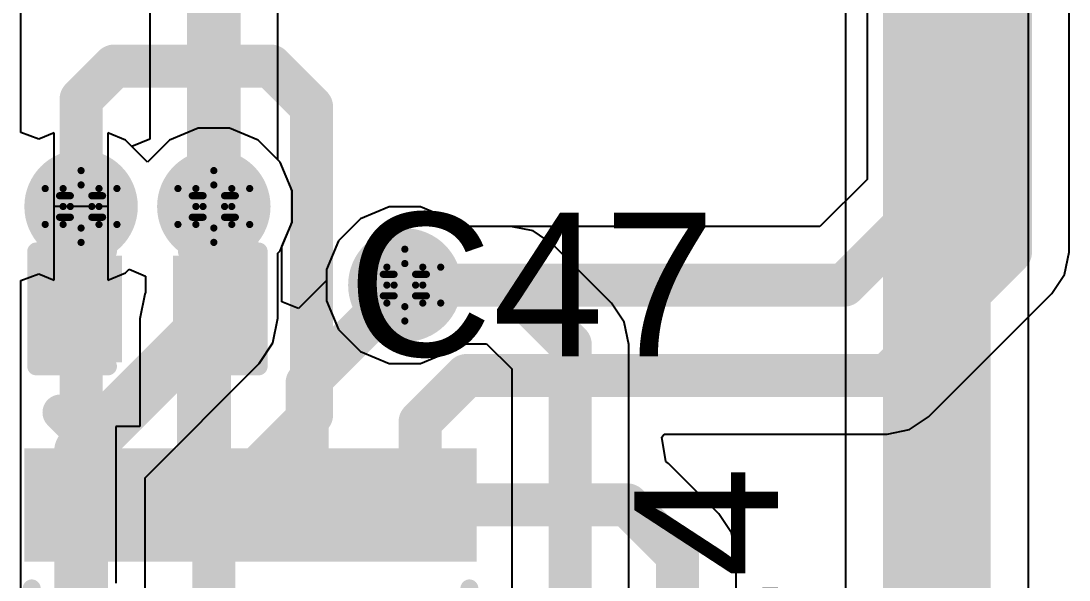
# Model space of a CAD drawing. Header units: inches. Extents: x -18 to 237, y -41 to 211.
# Drawn here: x -2.79 to 4.63, y 16.33 to 20.29 of the extents above; entities that cross this region are included whole.
import ezdxf

# ---------------------------------------------------------------- set-up
doc = ezdxf.new("R2010")
doc.units = ezdxf.units.IN
for name, color, linetype in [('Bottom Layer', 5, 'Continuous'), ('Bottom Solder', 6, 'Continuous'), ('Drill Drawing', 1, 'Continuous'), ('Top Layer', 1, 'Continuous'), ('Top Overlay', 2, 'Continuous'), ('Top Paste', 8, 'Continuous'), ('Top Solder', 216, 'Continuous'), ('Via Holes', 16, 'Continuous')]:
    doc.layers.add(name, color=color, linetype=linetype)
doc.styles.add('Arial', font='', dxfattribs={"height": 0.2})
doc.styles.get('Arial').set_extended_font_data('Arial')

# ---------------------------------------------------------------- blocks, each defined once
blk = doc.blocks.new('C___0402_13')
at = {"layer": 'Top Layer'}
for points in [[(-0.6985, -0.3175), (-0.6985, 0.3175), (-0.2413, 0.3175), (-0.2413, -0.3175)], [(0.2413, -0.3175), (0.2413, 0.3175), (0.6985, 0.3175), (0.6985, -0.3175)]]:
    blk.add_hatch(color=1, dxfattribs=at).paths.add_polyline_path(points)
at = {"layer": 'Top Paste'}
for points in [[(-0.6985, -0.3175), (-0.6985, 0.3175), (-0.2413, 0.3175), (-0.2413, -0.3175)], [(0.2413, -0.3175), (0.2413, 0.3175), (0.6985, 0.3175), (0.6985, -0.3175)]]:
    blk.add_hatch(color=8, dxfattribs=at).paths.add_polyline_path(points)
at = {"layer": 'Top Solder'}
for points in [[(-0.7585, -0.3775), (-0.7585, 0.3775), (-0.1813, 0.3775), (-0.1813, -0.3775)], [(0.1813, -0.3775), (0.1813, 0.3775), (0.7585, 0.3775), (0.7585, -0.3775)]]:
    blk.add_hatch(color=216, dxfattribs=at).paths.add_polyline_path(points)
at = {"layer": 'Top Overlay'}
for points in [[(-0.7874, 0.4064, 0.127, 0.127, 0), (-0.2794, 0.4064, 0.127, 0.127, 0)], [(-0.7874, -0.4064, 0.127, 0.127, 0), (-0.7874, 0.4064, 0.127, 0.127, 0)], [(0.2794, 0.4064, 0.127, 0.127, 0), (0.7874, 0.4064, 0.127, 0.127, 0)], [(0.7874, -0.4064, 0.127, 0.127, 0), (0.7874, 0.4064, 0.127, 0.127, 0)], [(-0.7874, -0.4064, 0.127, 0.127, 0), (-0.2794, -0.4064, 0.127, 0.127, 0)], [(0.2794, -0.4064, 0.127, 0.127, 0), (0.7874, -0.4064, 0.127, 0.127, 0)]]:
    blk.add_lwpolyline(points, format="xyseb", dxfattribs=at)
for points in [[(-0.8191, 0.4064, 0.0635, 0.0635, 1), (-0.7556, 0.4064, 0.0635, 0.0635, 1)], [(-0.8191, 0.4064, 0.0635, 0.0635, 1), (-0.7556, 0.4064, 0.0635, 0.0635, 1)], [(-0.3111, 0.4064, 0.0635, 0.0635, 1), (-0.2477, 0.4064, 0.0635, 0.0635, 1)], [(0.2477, 0.4064, 0.0635, 0.0635, 1), (0.3111, 0.4064, 0.0635, 0.0635, 1)], [(0.7556, 0.4064, 0.0635, 0.0635, 1), (0.8191, 0.4064, 0.0635, 0.0635, 1)], [(0.7556, 0.4064, 0.0635, 0.0635, 1), (0.8191, 0.4064, 0.0635, 0.0635, 1)], [(-0.8191, -0.4064, 0.0635, 0.0635, 1), (-0.7556, -0.4064, 0.0635, 0.0635, 1)], [(-0.8191, -0.4064, 0.0635, 0.0635, 1), (-0.7556, -0.4064, 0.0635, 0.0635, 1)], [(-0.3111, -0.4064, 0.0635, 0.0635, 1), (-0.2477, -0.4064, 0.0635, 0.0635, 1)], [(0.2477, -0.4064, 0.0635, 0.0635, 1), (0.3111, -0.4064, 0.0635, 0.0635, 1)], [(0.7556, -0.4064, 0.0635, 0.0635, 1), (0.8191, -0.4064, 0.0635, 0.0635, 1)], [(0.7556, -0.4064, 0.0635, 0.0635, 1), (0.8191, -0.4064, 0.0635, 0.0635, 1)]]:
    blk.add_lwpolyline(points, format="xyseb", close=True, dxfattribs=at)
blk = doc.blocks.new('BME680_15')
at = {"layer": 'Top Layer'}
for points in [[(-1.5, 1.5), (-0.9, 1.5), (-0.9, 0.9), (-1.5, 0.9)], [(0.9, 1.5), (1.5, 1.5), (1.5, 0.9), (0.9, 0.9)], [(-1.5, 0.7), (-0.9, 0.7), (-0.9, 0.1), (-1.5, 0.1)], [(0.9, 0.7), (1.5, 0.7), (1.5, 0.1), (0.9, 0.1)], [(-1.5, -0.1), (-0.9, -0.1), (-0.9, -0.7), (-1.5, -0.7)], [(0.9, -0.1), (1.5, -0.1), (1.5, -0.7), (0.9, -0.7)], [(-1.5, -0.9), (-0.9, -0.9), (-0.9, -1.5), (-1.5, -1.5)], [(0.9, -0.9), (1.5, -0.9), (1.5, -1.5), (0.9, -1.5)]]:
    blk.add_hatch(color=1, dxfattribs=at).paths.add_polyline_path(points)
at = {"layer": 'Top Paste'}
for points in [[(-1.5, 1.5), (-0.9, 1.5), (-0.9, 0.9), (-1.5, 0.9)], [(0.9, 1.5), (1.5, 1.5), (1.5, 0.9), (0.9, 0.9)], [(-1.5, 0.7), (-0.9, 0.7), (-0.9, 0.1), (-1.5, 0.1)], [(0.9, 0.7), (1.5, 0.7), (1.5, 0.1), (0.9, 0.1)], [(-1.5, -0.1), (-0.9, -0.1), (-0.9, -0.7), (-1.5, -0.7)], [(0.9, -0.1), (1.5, -0.1), (1.5, -0.7), (0.9, -0.7)], [(-1.5, -0.9), (-0.9, -0.9), (-0.9, -1.5), (-1.5, -1.5)], [(0.9, -0.9), (1.5, -0.9), (1.5, -1.5), (0.9, -1.5)]]:
    blk.add_hatch(color=8, dxfattribs=at).paths.add_polyline_path(points)
at = {"layer": 'Top Solder'}
for points in [[(-1.6016, 1.6016), (-0.7984, 1.6016), (-0.7984, 0.7984), (-1.6016, 0.7984)], [(0.7984, 1.6016), (1.6016, 1.6016), (1.6016, 0.7984), (0.7984, 0.7984)], [(-1.6016, 0.8016), (-0.7984, 0.8016), (-0.7984, -0.0016), (-1.6016, -0.0016)], [(0.7984, 0.8016), (1.6016, 0.8016), (1.6016, -0.0016), (0.7984, -0.0016)], [(-1.6016, 0.0016), (-0.7984, 0.0016), (-0.7984, -0.8016), (-1.6016, -0.8016)], [(0.7984, 0.0016), (1.6016, 0.0016), (1.6016, -0.8016), (0.7984, -0.8016)], [(-1.6016, -0.7984), (-0.7984, -0.7984), (-0.7984, -1.6016), (-1.6016, -1.6016)], [(0.7984, -0.7984), (1.6016, -0.7984), (1.6016, -1.6016), (0.7984, -1.6016)]]:
    blk.add_hatch(color=216, dxfattribs=at).paths.add_polyline_path(points)
at = {"layer": 'Top Overlay'}
for points in [[(-0.635, 1.5494, 0.127, 0.127, 0), (0.6096, 1.5494, 0.127, 0.127, 0)], [(1.8542, 1.3462, 0.254, 0.254, 0), (1.7272, 1.2192, 0.254, 0.254, 0)], [(1.8542, 1.3462, 0.254, 0.254, 0), (1.8542, 1.0922, 0.254, 0.254, 0)], [(1.7272, 1.2192, 0.254, 0.254, 0), (1.8542, 1.0922, 0.254, 0.254, 0)], [(-0.635, -1.5494, 0.127, 0.127, 0), (0.6096, -1.5494, 0.127, 0.127, 0)]]:
    blk.add_lwpolyline(points, format="xyseb", dxfattribs=at)
for points in [[(-0.6667, 1.5494, 0.0635, 0.0635, 1), (-0.6032, 1.5494, 0.0635, 0.0635, 1)], [(0.5778, 1.5494, 0.0635, 0.0635, 1), (0.6413, 1.5494, 0.0635, 0.0635, 1)], [(1.7907, 1.3462, 0.127, 0.127, 1), (1.9177, 1.3462, 0.127, 0.127, 1)], [(1.7907, 1.3462, 0.127, 0.127, 1), (1.9177, 1.3462, 0.127, 0.127, 1)], [(1.6637, 1.2192, 0.127, 0.127, 1), (1.7907, 1.2192, 0.127, 0.127, 1)], [(1.6637, 1.2192, 0.127, 0.127, 1), (1.7907, 1.2192, 0.127, 0.127, 1)], [(1.7907, 1.0922, 0.127, 0.127, 1), (1.9177, 1.0922, 0.127, 0.127, 1)], [(1.7907, 1.0922, 0.127, 0.127, 1), (1.9177, 1.0922, 0.127, 0.127, 1)], [(-0.6667, -1.5494, 0.0635, 0.0635, 1), (-0.6032, -1.5494, 0.0635, 0.0635, 1)], [(0.5778, -1.5494, 0.0635, 0.0635, 1), (0.6413, -1.5494, 0.0635, 0.0635, 1)]]:
    blk.add_lwpolyline(points, format="xyseb", close=True, dxfattribs=at)

msp = doc.modelspace()

# ---------------------------------------------------------------- hatches: boundary and pattern name
at = {"layer": 'Bottom Layer'}
h = msp.add_hatch(color=5, dxfattribs=at)
edge = h.paths.add_edge_path()
edge.add_arc((-2.3684, 18.9768), 0.3, 0, 360)
h = msp.add_hatch(color=5, dxfattribs=at)
edge = h.paths.add_edge_path()
edge.add_arc((-1.4286, 18.9768), 0.3, 0, 360)
h = msp.add_hatch(color=5, dxfattribs=at)
edge = h.paths.add_edge_path()
edge.add_arc((-0.0762, 18.4208), 0.3, 0, 360)
at = {"layer": 'Bottom Solder'}
h = msp.add_hatch(color=6, dxfattribs=at)
edge = h.paths.add_edge_path()
edge.add_arc((-2.3684, 18.9768), 0.4016, 0, 360)
h = msp.add_hatch(color=6, dxfattribs=at)
edge = h.paths.add_edge_path()
edge.add_arc((-1.4286, 18.9768), 0.4016, 0, 360)
h = msp.add_hatch(color=6, dxfattribs=at)
edge = h.paths.add_edge_path()
edge.add_arc((-0.0762, 18.4208), 0.4016, 0, 360)
at = {"layer": 'Top Layer'}
h = msp.add_hatch(color=1, dxfattribs=at)
edge = h.paths.add_edge_path()
edge.add_arc((-2.3684, 18.9768), 0.3, 0, 360)
h = msp.add_hatch(color=1, dxfattribs=at)
edge = h.paths.add_edge_path()
edge.add_arc((-1.4286, 18.9768), 0.3, 0, 360)
h = msp.add_hatch(color=1, dxfattribs=at)
edge = h.paths.add_edge_path()
edge.add_arc((-0.0762, 18.4208), 0.3, 0, 360)
at = {"layer": 'Top Solder'}
h = msp.add_hatch(color=216, dxfattribs=at)
edge = h.paths.add_edge_path()
edge.add_arc((-2.3684, 18.9768), 0.4016, 0, 360)
h = msp.add_hatch(color=216, dxfattribs=at)
edge = h.paths.add_edge_path()
edge.add_arc((-1.4286, 18.9768), 0.4016, 0, 360)
h = msp.add_hatch(color=216, dxfattribs=at)
edge = h.paths.add_edge_path()
edge.add_arc((-0.0762, 18.4208), 0.4016, 0, 360)
at = {"layer": 'Via Holes'}
h = msp.add_hatch(color=7, dxfattribs=at)
edge = h.paths.add_edge_path()
edge.add_arc((-2.3684, 18.9768), 0.15, 0, 360)
h = msp.add_hatch(color=7, dxfattribs=at)
edge = h.paths.add_edge_path()
edge.add_arc((-1.4286, 18.9768), 0.15, 0, 360)
h = msp.add_hatch(color=7, dxfattribs=at)
edge = h.paths.add_edge_path()
edge.add_arc((-0.0762, 18.4208), 0.15, 0, 360)

# ---------------------------------------------------------------- linework, layer by layer
at = {"layer": 'Bottom Layer'}
for p, q in [((-2.794, 19.5006), (-2.794, 35.815)), ((4.3383, 14.9031), (4.3383, 21.897)), ((3.0434, 21.6288), (3.0434, 14.6349)), ((-1.5388, 19.5308), (-1.7424, 19.4465)), ((-1.3184, 19.5308), (-1.5388, 19.5308)), ((-1.1148, 19.4465), (-1.3184, 19.5308)), ((-2.667, 19.4528), (-2.794, 19.5006)), ((-2.5589, 19.4975), (-2.667, 19.4528)), ((-2.5589, 18.9768), (-2.5589, 19.4975)), ((-2.0546, 19.4465), (-2.1779, 19.4975)), ((-2.1779, 19.4975), (-2.1779, 18.9768)), ((-1.9815, 19.3733), (-2.0546, 19.4465)), ((-1.7424, 19.4465), (-1.8155, 19.3733)), ((-0.9589, 19.2906), (-1.1148, 19.4465)), ((-1.8985, 19.2909), (-1.9815, 19.3733)), ((-1.8155, 19.3733), (-1.8985, 19.2909)), ((-0.8746, 19.087), (-0.9589, 19.2906)), ((-0.8746, 18.8666), (-0.8746, 19.087)), ((-2.1779, 18.9768), (-2.5589, 18.9768)), ((-0.1864, 18.9748), (-0.39, 18.8904)), ((0.034, 18.9748), (-0.1864, 18.9748)), ((0.2376, 18.8904), (0.034, 18.9748)), ((-0.9589, 18.663), (-0.8746, 18.8666)), ((-0.39, 18.8904), (-0.5458, 18.7346)), ((0.2929, 18.8352), (0.2376, 18.8904)), ((0.6745, 18.8352), (0.2929, 18.8352)), ((0.833, 18.8036), (0.6745, 18.8352)), ((0.9675, 18.7138), (0.833, 18.8036)), ((-0.5458, 18.7346), (-0.6302, 18.531)), ((1.3878, 18.2935), (0.9675, 18.7138)), ((-0.9754, 18.6465), (-0.9589, 18.663)), ((-0.9754, 18.186), (-0.9754, 18.6465)), ((-0.6302, 18.531), (-0.6302, 18.3106)), ((-0.6302, 18.3106), (-0.5458, 18.107)), ((1.4776, 18.159), (1.3878, 18.2935)), ((-1.0099, 18.0125), (-0.9754, 18.186)), ((-0.5458, 18.107), (-0.39, 17.9511)), ((1.5092, 18.0005), (1.4776, 18.159)), ((-1.1081, 17.8655), (-1.0099, 18.0125)), ((0.2376, 17.9511), (0.2929, 18.0064)), ((0.2929, 18.0064), (0.5028, 18.0064)), ((0.5028, 18.0064), (0.6804, 17.8288)), ((1.5092, 18.0004), (1.5092, 18.0005)), ((1.5092, 16.1229), (1.5092, 18.0004)), ((-0.39, 17.9511), (-0.1864, 17.8668)), ((0.034, 17.8668), (0.2376, 17.9511)), ((-1.9152, 17.0585), (-1.1081, 17.8655)), ((-0.1864, 17.8668), (0.034, 17.8668)), ((0.6804, 17.8288), (0.6804, 16.1229)), ((-1.9152, 13.1541), (-1.9152, 17.0585))]:
    msp.add_line(p, q, dxfattribs=at)
for points in [[(3.6908, 14.6349, 0.762, 0.762, 0), (3.6908, 21.897, 0.762, 0.762, 0)], [(-2.3684, 19.7354, 0.3048, 0.3048, 0), (-2.1336, 19.9702, 0.3048, 0.3048, 0)], [(-2.1336, 19.9702, 0.3048, 0.3048, 0), (-1.0254, 19.9702, 0.3048, 0.3048, 0)], [(-1.0254, 19.9702, 0.3048, 0.3048, 0), (-0.7366, 19.6814, 0.3048, 0.3048, 0)], [(-2.3684, 18.9768, 0.3048, 0.3048, 0), (-2.3684, 19.7354, 0.3048, 0.3048, 0)], [(-0.7366, 17.5036, 0.3048, 0.3048, 0), (-0.7366, 19.6814, 0.3048, 0.3048, 0)], [(-1.4286, 18.186, 0.381, 0.381, 0), (-1.4286, 18.9768, 0.381, 0.381, 0)], [(-0.0762, 18.4208, 0.3048, 0.3048, 0), (0.6745, 18.4208, 0.3048, 0.3048, 0)], [(0.6745, 18.4208, 0.3048, 0.3048, 0), (1.0948, 18.0005, 0.3048, 0.3048, 0)], [(-2.3684, 17.2462, 0.381, 0.381, 0), (-1.4286, 18.186, 0.381, 0.381, 0)], [(1.0948, 15.7538, 0.3048, 0.3048, 0), (1.0948, 18.0005, 0.3048, 0.3048, 0)], [(-1.4286, 16.8116, 0.3048, 0.3048, 0), (-0.7366, 17.5036, 0.3048, 0.3048, 0)], [(-2.3684, 12.6776, 0.381, 0.381, 0), (-2.3684, 17.2462, 0.381, 0.381, 0)], [(-1.4286, 12.6776, 0.3048, 0.3048, 0), (-1.4286, 16.8116, 0.3048, 0.3048, 0)]]:
    msp.add_lwpolyline(points, format="xyseb", dxfattribs=at)
for points in [[(-2.2098, 19.9702, 0.1524, 0.1524, 1), (-2.0574, 19.9702, 0.1524, 0.1524, 1)], [(-2.2098, 19.9702, 0.1524, 0.1524, 1), (-2.0574, 19.9702, 0.1524, 0.1524, 1)], [(-1.1016, 19.9702, 0.1524, 0.1524, 1), (-0.9492, 19.9702, 0.1524, 0.1524, 1)], [(-1.1016, 19.9702, 0.1524, 0.1524, 1), (-0.9492, 19.9702, 0.1524, 0.1524, 1)], [(-2.4446, 19.7354, 0.1524, 0.1524, 1), (-2.2922, 19.7354, 0.1524, 0.1524, 1)], [(-2.4446, 19.7354, 0.1524, 0.1524, 1), (-2.2922, 19.7354, 0.1524, 0.1524, 1)], [(-0.8128, 19.6814, 0.1524, 0.1524, 1), (-0.6604, 19.6814, 0.1524, 0.1524, 1)], [(-0.8128, 19.6814, 0.1524, 0.1524, 1), (-0.6604, 19.6814, 0.1524, 0.1524, 1)], [(-1.5238, 18.9768, 0.1905, 0.1905, 1), (-1.3333, 18.9768, 0.1905, 0.1905, 1)], [(-2.4446, 18.9768, 0.1524, 0.1524, 1), (-2.2922, 18.9768, 0.1524, 0.1524, 1)], [(-0.1524, 18.4208, 0.1524, 0.1524, 1), (0, 18.4208, 0.1524, 0.1524, 1)], [(0.5983, 18.4208, 0.1524, 0.1524, 1), (0.7507, 18.4208, 0.1524, 0.1524, 1)], [(0.5983, 18.4208, 0.1524, 0.1524, 1), (0.7507, 18.4208, 0.1524, 0.1524, 1)], [(-1.5238, 18.186, 0.1905, 0.1905, 1), (-1.3333, 18.186, 0.1905, 0.1905, 1)], [(-1.5238, 18.186, 0.1905, 0.1905, 1), (-1.3333, 18.186, 0.1905, 0.1905, 1)], [(1.0186, 18.0005, 0.1524, 0.1524, 1), (1.171, 18.0005, 0.1524, 0.1524, 1)], [(1.0186, 18.0005, 0.1524, 0.1524, 1), (1.171, 18.0005, 0.1524, 0.1524, 1)], [(-0.8128, 17.5036, 0.1524, 0.1524, 1), (-0.6604, 17.5036, 0.1524, 0.1524, 1)], [(-0.8128, 17.5036, 0.1524, 0.1524, 1), (-0.6604, 17.5036, 0.1524, 0.1524, 1)], [(-2.4636, 17.2462, 0.1905, 0.1905, 1), (-2.2731, 17.2462, 0.1905, 0.1905, 1)], [(-2.4636, 17.2462, 0.1905, 0.1905, 1), (-2.2731, 17.2462, 0.1905, 0.1905, 1)], [(-1.5048, 16.8116, 0.1524, 0.1524, 1), (-1.3524, 16.8116, 0.1524, 0.1524, 1)], [(-1.5048, 16.8116, 0.1524, 0.1524, 1), (-1.3524, 16.8116, 0.1524, 0.1524, 1)]]:
    msp.add_lwpolyline(points, format="xyseb", close=True, dxfattribs=at)
at = {"layer": 'Drill Drawing'}
for points in [[(-2.4954, 19.1038, 0.0508, 0.0508, 0), (-2.3684, 19.2308, 0.0508, 0.0508, 0)], [(-2.3684, 19.2308, 0.0508, 0.0508, 0), (-2.2414, 19.1038, 0.0508, 0.0508, 0)], [(-1.5556, 19.1038, 0.0508, 0.0508, 0), (-1.4286, 19.2308, 0.0508, 0.0508, 0)], [(-1.4286, 19.2308, 0.0508, 0.0508, 0), (-1.3016, 19.1038, 0.0508, 0.0508, 0)], [(-2.4446, 19.053, 0.0508, 0.0508, 0), (-2.3684, 19.1292, 0.0508, 0.0508, 0)], [(-2.3684, 19.1292, 0.0508, 0.0508, 0), (-2.2922, 19.053, 0.0508, 0.0508, 0)], [(-1.5048, 19.053, 0.0508, 0.0508, 0), (-1.4286, 19.1292, 0.0508, 0.0508, 0)], [(-1.4286, 19.1292, 0.0508, 0.0508, 0), (-1.3524, 19.053, 0.0508, 0.0508, 0)], [(-2.6224, 19.1038, 0.0508, 0.0508, 0), (-2.4954, 18.9768, 0.0508, 0.0508, 0)], [(-2.6224, 19.1038, 0.0508, 0.0508, 0), (-2.4954, 19.1038, 0.0508, 0.0508, 0)], [(-2.5208, 19.053, 0.0508, 0.0508, 0), (-2.4446, 18.9768, 0.0508, 0.0508, 0)], [(-2.5208, 19.053, 0.0508, 0.0508, 0), (-2.4446, 19.053, 0.0508, 0.0508, 0)], [(-2.2922, 19.053, 0.0508, 0.0508, 0), (-2.216, 19.053, 0.0508, 0.0508, 0)], [(-2.2922, 18.9768, 0.0508, 0.0508, 0), (-2.216, 19.053, 0.0508, 0.0508, 0)], [(-2.2414, 19.1038, 0.0508, 0.0508, 0), (-2.1144, 19.1038, 0.0508, 0.0508, 0)], [(-2.2414, 18.9768, 0.0508, 0.0508, 0), (-2.1144, 19.1038, 0.0508, 0.0508, 0)], [(-1.6826, 19.1038, 0.0508, 0.0508, 0), (-1.5556, 18.9768, 0.0508, 0.0508, 0)], [(-1.6826, 19.1038, 0.0508, 0.0508, 0), (-1.5556, 19.1038, 0.0508, 0.0508, 0)], [(-1.581, 19.053, 0.0508, 0.0508, 0), (-1.5048, 18.9768, 0.0508, 0.0508, 0)], [(-1.581, 19.053, 0.0508, 0.0508, 0), (-1.5048, 19.053, 0.0508, 0.0508, 0)], [(-1.3524, 19.053, 0.0508, 0.0508, 0), (-1.2762, 19.053, 0.0508, 0.0508, 0)], [(-1.3524, 18.9768, 0.0508, 0.0508, 0), (-1.2762, 19.053, 0.0508, 0.0508, 0)], [(-1.3016, 19.1038, 0.0508, 0.0508, 0), (-1.1746, 19.1038, 0.0508, 0.0508, 0)], [(-1.3016, 18.9768, 0.0508, 0.0508, 0), (-1.1746, 19.1038, 0.0508, 0.0508, 0)], [(-2.6224, 18.8498, 0.0508, 0.0508, 0), (-2.4954, 18.9768, 0.0508, 0.0508, 0)], [(-2.5208, 18.9006, 0.0508, 0.0508, 0), (-2.4446, 18.9768, 0.0508, 0.0508, 0)], [(-2.2922, 18.9768, 0.0508, 0.0508, 0), (-2.216, 18.9006, 0.0508, 0.0508, 0)], [(-2.2414, 18.9768, 0.0508, 0.0508, 0), (-2.1144, 18.8498, 0.0508, 0.0508, 0)], [(-1.6826, 18.8498, 0.0508, 0.0508, 0), (-1.5556, 18.9768, 0.0508, 0.0508, 0)], [(-1.581, 18.9006, 0.0508, 0.0508, 0), (-1.5048, 18.9768, 0.0508, 0.0508, 0)], [(-1.3524, 18.9768, 0.0508, 0.0508, 0), (-1.2762, 18.9006, 0.0508, 0.0508, 0)], [(-1.3016, 18.9768, 0.0508, 0.0508, 0), (-1.1746, 18.8498, 0.0508, 0.0508, 0)], [(-2.5208, 18.9006, 0.0508, 0.0508, 0), (-2.4446, 18.9006, 0.0508, 0.0508, 0)], [(-2.4446, 18.9006, 0.0508, 0.0508, 0), (-2.3684, 18.8244, 0.0508, 0.0508, 0)], [(-2.3684, 18.8244, 0.0508, 0.0508, 0), (-2.2922, 18.9006, 0.0508, 0.0508, 0)], [(-2.2922, 18.9006, 0.0508, 0.0508, 0), (-2.216, 18.9006, 0.0508, 0.0508, 0)], [(-1.581, 18.9006, 0.0508, 0.0508, 0), (-1.5048, 18.9006, 0.0508, 0.0508, 0)], [(-1.5048, 18.9006, 0.0508, 0.0508, 0), (-1.4286, 18.8244, 0.0508, 0.0508, 0)], [(-1.4286, 18.8244, 0.0508, 0.0508, 0), (-1.3524, 18.9006, 0.0508, 0.0508, 0)], [(-1.3524, 18.9006, 0.0508, 0.0508, 0), (-1.2762, 18.9006, 0.0508, 0.0508, 0)], [(-2.6224, 18.8498, 0.0508, 0.0508, 0), (-2.4954, 18.8498, 0.0508, 0.0508, 0)], [(-2.4954, 18.8498, 0.0508, 0.0508, 0), (-2.3684, 18.7228, 0.0508, 0.0508, 0)], [(-2.3684, 18.7228, 0.0508, 0.0508, 0), (-2.2414, 18.8498, 0.0508, 0.0508, 0)], [(-2.2414, 18.8498, 0.0508, 0.0508, 0), (-2.1144, 18.8498, 0.0508, 0.0508, 0)], [(-1.6826, 18.8498, 0.0508, 0.0508, 0), (-1.5556, 18.8498, 0.0508, 0.0508, 0)], [(-1.5556, 18.8498, 0.0508, 0.0508, 0), (-1.4286, 18.7228, 0.0508, 0.0508, 0)], [(-1.4286, 18.7228, 0.0508, 0.0508, 0), (-1.3016, 18.8498, 0.0508, 0.0508, 0)], [(-1.3016, 18.8498, 0.0508, 0.0508, 0), (-1.1746, 18.8498, 0.0508, 0.0508, 0)], [(-0.2032, 18.5478, 0.0508, 0.0508, 0), (-0.0762, 18.6748, 0.0508, 0.0508, 0)], [(-0.0762, 18.6748, 0.0508, 0.0508, 0), (0.0508, 18.5478, 0.0508, 0.0508, 0)], [(-0.3302, 18.5478, 0.0508, 0.0508, 0), (-0.2032, 18.4208, 0.0508, 0.0508, 0)], [(-0.3302, 18.5478, 0.0508, 0.0508, 0), (-0.2032, 18.5478, 0.0508, 0.0508, 0)], [(-0.1524, 18.497, 0.0508, 0.0508, 0), (-0.0762, 18.5732, 0.0508, 0.0508, 0)], [(-0.0762, 18.5732, 0.0508, 0.0508, 0), (0, 18.497, 0.0508, 0.0508, 0)], [(0.0508, 18.5478, 0.0508, 0.0508, 0), (0.1778, 18.5478, 0.0508, 0.0508, 0)], [(0.0508, 18.4208, 0.0508, 0.0508, 0), (0.1778, 18.5478, 0.0508, 0.0508, 0)], [(-0.2286, 18.497, 0.0508, 0.0508, 0), (-0.1524, 18.4208, 0.0508, 0.0508, 0)], [(-0.2286, 18.497, 0.0508, 0.0508, 0), (-0.1524, 18.497, 0.0508, 0.0508, 0)], [(0, 18.497, 0.0508, 0.0508, 0), (0.0762, 18.497, 0.0508, 0.0508, 0)], [(0, 18.4208, 0.0508, 0.0508, 0), (0.0762, 18.497, 0.0508, 0.0508, 0)], [(-0.3302, 18.2938, 0.0508, 0.0508, 0), (-0.2032, 18.4208, 0.0508, 0.0508, 0)], [(-0.2286, 18.3446, 0.0508, 0.0508, 0), (-0.1524, 18.4208, 0.0508, 0.0508, 0)], [(0, 18.4208, 0.0508, 0.0508, 0), (0.0762, 18.3446, 0.0508, 0.0508, 0)], [(0.0508, 18.4208, 0.0508, 0.0508, 0), (0.1778, 18.2938, 0.0508, 0.0508, 0)], [(-0.2286, 18.3446, 0.0508, 0.0508, 0), (-0.1524, 18.3446, 0.0508, 0.0508, 0)], [(-0.1524, 18.3446, 0.0508, 0.0508, 0), (-0.0762, 18.2684, 0.0508, 0.0508, 0)], [(-0.0762, 18.2684, 0.0508, 0.0508, 0), (0, 18.3446, 0.0508, 0.0508, 0)], [(0, 18.3446, 0.0508, 0.0508, 0), (0.0762, 18.3446, 0.0508, 0.0508, 0)], [(-0.3302, 18.2938, 0.0508, 0.0508, 0), (-0.2032, 18.2938, 0.0508, 0.0508, 0)], [(-0.2032, 18.2938, 0.0508, 0.0508, 0), (-0.0762, 18.1668, 0.0508, 0.0508, 0)], [(-0.0762, 18.1668, 0.0508, 0.0508, 0), (0.0508, 18.2938, 0.0508, 0.0508, 0)], [(0.0508, 18.2938, 0.0508, 0.0508, 0), (0.1778, 18.2938, 0.0508, 0.0508, 0)]]:
    msp.add_lwpolyline(points, format="xyseb", dxfattribs=at)
for points in [[(-2.3811, 19.2308, 0.0254, 0.0254, 1), (-2.3557, 19.2308, 0.0254, 0.0254, 1)], [(-2.3811, 19.2308, 0.0254, 0.0254, 1), (-2.3557, 19.2308, 0.0254, 0.0254, 1)], [(-1.4413, 19.2308, 0.0254, 0.0254, 1), (-1.4159, 19.2308, 0.0254, 0.0254, 1)], [(-1.4413, 19.2308, 0.0254, 0.0254, 1), (-1.4159, 19.2308, 0.0254, 0.0254, 1)], [(-2.3811, 19.1292, 0.0254, 0.0254, 1), (-2.3557, 19.1292, 0.0254, 0.0254, 1)], [(-2.3811, 19.1292, 0.0254, 0.0254, 1), (-2.3557, 19.1292, 0.0254, 0.0254, 1)], [(-1.4413, 19.1292, 0.0254, 0.0254, 1), (-1.4159, 19.1292, 0.0254, 0.0254, 1)], [(-1.4413, 19.1292, 0.0254, 0.0254, 1), (-1.4159, 19.1292, 0.0254, 0.0254, 1)], [(-2.6351, 19.1038, 0.0254, 0.0254, 1), (-2.6097, 19.1038, 0.0254, 0.0254, 1)], [(-2.6351, 19.1038, 0.0254, 0.0254, 1), (-2.6097, 19.1038, 0.0254, 0.0254, 1)], [(-2.5335, 19.053, 0.0254, 0.0254, 1), (-2.5081, 19.053, 0.0254, 0.0254, 1)], [(-2.5335, 19.053, 0.0254, 0.0254, 1), (-2.5081, 19.053, 0.0254, 0.0254, 1)], [(-2.5081, 19.1038, 0.0254, 0.0254, 1), (-2.4827, 19.1038, 0.0254, 0.0254, 1)], [(-2.5081, 19.1038, 0.0254, 0.0254, 1), (-2.4827, 19.1038, 0.0254, 0.0254, 1)], [(-2.4573, 19.053, 0.0254, 0.0254, 1), (-2.4319, 19.053, 0.0254, 0.0254, 1)], [(-2.4573, 19.053, 0.0254, 0.0254, 1), (-2.4319, 19.053, 0.0254, 0.0254, 1)], [(-2.3049, 19.053, 0.0254, 0.0254, 1), (-2.2795, 19.053, 0.0254, 0.0254, 1)], [(-2.3049, 19.053, 0.0254, 0.0254, 1), (-2.2795, 19.053, 0.0254, 0.0254, 1)], [(-2.2541, 19.1038, 0.0254, 0.0254, 1), (-2.2287, 19.1038, 0.0254, 0.0254, 1)], [(-2.2541, 19.1038, 0.0254, 0.0254, 1), (-2.2287, 19.1038, 0.0254, 0.0254, 1)], [(-2.2287, 19.053, 0.0254, 0.0254, 1), (-2.2033, 19.053, 0.0254, 0.0254, 1)], [(-2.2287, 19.053, 0.0254, 0.0254, 1), (-2.2033, 19.053, 0.0254, 0.0254, 1)], [(-2.1271, 19.1038, 0.0254, 0.0254, 1), (-2.1017, 19.1038, 0.0254, 0.0254, 1)], [(-2.1271, 19.1038, 0.0254, 0.0254, 1), (-2.1017, 19.1038, 0.0254, 0.0254, 1)], [(-1.6953, 19.1038, 0.0254, 0.0254, 1), (-1.6699, 19.1038, 0.0254, 0.0254, 1)], [(-1.6953, 19.1038, 0.0254, 0.0254, 1), (-1.6699, 19.1038, 0.0254, 0.0254, 1)], [(-1.5937, 19.053, 0.0254, 0.0254, 1), (-1.5683, 19.053, 0.0254, 0.0254, 1)], [(-1.5937, 19.053, 0.0254, 0.0254, 1), (-1.5683, 19.053, 0.0254, 0.0254, 1)], [(-1.5683, 19.1038, 0.0254, 0.0254, 1), (-1.5429, 19.1038, 0.0254, 0.0254, 1)], [(-1.5683, 19.1038, 0.0254, 0.0254, 1), (-1.5429, 19.1038, 0.0254, 0.0254, 1)], [(-1.5175, 19.053, 0.0254, 0.0254, 1), (-1.4921, 19.053, 0.0254, 0.0254, 1)], [(-1.5175, 19.053, 0.0254, 0.0254, 1), (-1.4921, 19.053, 0.0254, 0.0254, 1)], [(-1.3651, 19.053, 0.0254, 0.0254, 1), (-1.3397, 19.053, 0.0254, 0.0254, 1)], [(-1.3651, 19.053, 0.0254, 0.0254, 1), (-1.3397, 19.053, 0.0254, 0.0254, 1)], [(-1.3143, 19.1038, 0.0254, 0.0254, 1), (-1.2889, 19.1038, 0.0254, 0.0254, 1)], [(-1.3143, 19.1038, 0.0254, 0.0254, 1), (-1.2889, 19.1038, 0.0254, 0.0254, 1)], [(-1.2889, 19.053, 0.0254, 0.0254, 1), (-1.2635, 19.053, 0.0254, 0.0254, 1)], [(-1.2889, 19.053, 0.0254, 0.0254, 1), (-1.2635, 19.053, 0.0254, 0.0254, 1)], [(-1.1873, 19.1038, 0.0254, 0.0254, 1), (-1.1619, 19.1038, 0.0254, 0.0254, 1)], [(-1.1873, 19.1038, 0.0254, 0.0254, 1), (-1.1619, 19.1038, 0.0254, 0.0254, 1)], [(-2.5081, 18.9768, 0.0254, 0.0254, 1), (-2.4827, 18.9768, 0.0254, 0.0254, 1)], [(-2.5081, 18.9768, 0.0254, 0.0254, 1), (-2.4827, 18.9768, 0.0254, 0.0254, 1)], [(-2.4573, 18.9768, 0.0254, 0.0254, 1), (-2.4319, 18.9768, 0.0254, 0.0254, 1)], [(-2.4573, 18.9768, 0.0254, 0.0254, 1), (-2.4319, 18.9768, 0.0254, 0.0254, 1)], [(-2.3049, 18.9768, 0.0254, 0.0254, 1), (-2.2795, 18.9768, 0.0254, 0.0254, 1)], [(-2.3049, 18.9768, 0.0254, 0.0254, 1), (-2.2795, 18.9768, 0.0254, 0.0254, 1)], [(-2.2541, 18.9768, 0.0254, 0.0254, 1), (-2.2287, 18.9768, 0.0254, 0.0254, 1)], [(-2.2541, 18.9768, 0.0254, 0.0254, 1), (-2.2287, 18.9768, 0.0254, 0.0254, 1)], [(-1.5683, 18.9768, 0.0254, 0.0254, 1), (-1.5429, 18.9768, 0.0254, 0.0254, 1)], [(-1.5683, 18.9768, 0.0254, 0.0254, 1), (-1.5429, 18.9768, 0.0254, 0.0254, 1)], [(-1.5175, 18.9768, 0.0254, 0.0254, 1), (-1.4921, 18.9768, 0.0254, 0.0254, 1)], [(-1.5175, 18.9768, 0.0254, 0.0254, 1), (-1.4921, 18.9768, 0.0254, 0.0254, 1)], [(-1.3651, 18.9768, 0.0254, 0.0254, 1), (-1.3397, 18.9768, 0.0254, 0.0254, 1)], [(-1.3651, 18.9768, 0.0254, 0.0254, 1), (-1.3397, 18.9768, 0.0254, 0.0254, 1)], [(-1.3143, 18.9768, 0.0254, 0.0254, 1), (-1.2889, 18.9768, 0.0254, 0.0254, 1)], [(-1.3143, 18.9768, 0.0254, 0.0254, 1), (-1.2889, 18.9768, 0.0254, 0.0254, 1)], [(-2.5335, 18.9006, 0.0254, 0.0254, 1), (-2.5081, 18.9006, 0.0254, 0.0254, 1)], [(-2.5335, 18.9006, 0.0254, 0.0254, 1), (-2.5081, 18.9006, 0.0254, 0.0254, 1)], [(-2.4573, 18.9006, 0.0254, 0.0254, 1), (-2.4319, 18.9006, 0.0254, 0.0254, 1)], [(-2.4573, 18.9006, 0.0254, 0.0254, 1), (-2.4319, 18.9006, 0.0254, 0.0254, 1)], [(-2.3049, 18.9006, 0.0254, 0.0254, 1), (-2.2795, 18.9006, 0.0254, 0.0254, 1)], [(-2.3049, 18.9006, 0.0254, 0.0254, 1), (-2.2795, 18.9006, 0.0254, 0.0254, 1)], [(-2.2287, 18.9006, 0.0254, 0.0254, 1), (-2.2033, 18.9006, 0.0254, 0.0254, 1)], [(-2.2287, 18.9006, 0.0254, 0.0254, 1), (-2.2033, 18.9006, 0.0254, 0.0254, 1)], [(-1.5937, 18.9006, 0.0254, 0.0254, 1), (-1.5683, 18.9006, 0.0254, 0.0254, 1)], [(-1.5937, 18.9006, 0.0254, 0.0254, 1), (-1.5683, 18.9006, 0.0254, 0.0254, 1)], [(-1.5175, 18.9006, 0.0254, 0.0254, 1), (-1.4921, 18.9006, 0.0254, 0.0254, 1)], [(-1.5175, 18.9006, 0.0254, 0.0254, 1), (-1.4921, 18.9006, 0.0254, 0.0254, 1)], [(-1.3651, 18.9006, 0.0254, 0.0254, 1), (-1.3397, 18.9006, 0.0254, 0.0254, 1)], [(-1.3651, 18.9006, 0.0254, 0.0254, 1), (-1.3397, 18.9006, 0.0254, 0.0254, 1)], [(-1.2889, 18.9006, 0.0254, 0.0254, 1), (-1.2635, 18.9006, 0.0254, 0.0254, 1)], [(-1.2889, 18.9006, 0.0254, 0.0254, 1), (-1.2635, 18.9006, 0.0254, 0.0254, 1)], [(-2.6351, 18.8498, 0.0254, 0.0254, 1), (-2.6097, 18.8498, 0.0254, 0.0254, 1)], [(-2.6351, 18.8498, 0.0254, 0.0254, 1), (-2.6097, 18.8498, 0.0254, 0.0254, 1)], [(-2.5081, 18.8498, 0.0254, 0.0254, 1), (-2.4827, 18.8498, 0.0254, 0.0254, 1)], [(-2.5081, 18.8498, 0.0254, 0.0254, 1), (-2.4827, 18.8498, 0.0254, 0.0254, 1)], [(-2.3811, 18.8244, 0.0254, 0.0254, 1), (-2.3557, 18.8244, 0.0254, 0.0254, 1)], [(-2.3811, 18.8244, 0.0254, 0.0254, 1), (-2.3557, 18.8244, 0.0254, 0.0254, 1)], [(-2.2541, 18.8498, 0.0254, 0.0254, 1), (-2.2287, 18.8498, 0.0254, 0.0254, 1)], [(-2.2541, 18.8498, 0.0254, 0.0254, 1), (-2.2287, 18.8498, 0.0254, 0.0254, 1)], [(-2.1271, 18.8498, 0.0254, 0.0254, 1), (-2.1017, 18.8498, 0.0254, 0.0254, 1)], [(-2.1271, 18.8498, 0.0254, 0.0254, 1), (-2.1017, 18.8498, 0.0254, 0.0254, 1)], [(-1.6953, 18.8498, 0.0254, 0.0254, 1), (-1.6699, 18.8498, 0.0254, 0.0254, 1)], [(-1.6953, 18.8498, 0.0254, 0.0254, 1), (-1.6699, 18.8498, 0.0254, 0.0254, 1)], [(-1.5683, 18.8498, 0.0254, 0.0254, 1), (-1.5429, 18.8498, 0.0254, 0.0254, 1)], [(-1.5683, 18.8498, 0.0254, 0.0254, 1), (-1.5429, 18.8498, 0.0254, 0.0254, 1)], [(-1.4413, 18.8244, 0.0254, 0.0254, 1), (-1.4159, 18.8244, 0.0254, 0.0254, 1)], [(-1.4413, 18.8244, 0.0254, 0.0254, 1), (-1.4159, 18.8244, 0.0254, 0.0254, 1)], [(-1.3143, 18.8498, 0.0254, 0.0254, 1), (-1.2889, 18.8498, 0.0254, 0.0254, 1)], [(-1.3143, 18.8498, 0.0254, 0.0254, 1), (-1.2889, 18.8498, 0.0254, 0.0254, 1)], [(-1.1873, 18.8498, 0.0254, 0.0254, 1), (-1.1619, 18.8498, 0.0254, 0.0254, 1)], [(-1.1873, 18.8498, 0.0254, 0.0254, 1), (-1.1619, 18.8498, 0.0254, 0.0254, 1)], [(-2.3811, 18.7228, 0.0254, 0.0254, 1), (-2.3557, 18.7228, 0.0254, 0.0254, 1)], [(-2.3811, 18.7228, 0.0254, 0.0254, 1), (-2.3557, 18.7228, 0.0254, 0.0254, 1)], [(-1.4413, 18.7228, 0.0254, 0.0254, 1), (-1.4159, 18.7228, 0.0254, 0.0254, 1)], [(-1.4413, 18.7228, 0.0254, 0.0254, 1), (-1.4159, 18.7228, 0.0254, 0.0254, 1)], [(-0.0889, 18.6748, 0.0254, 0.0254, 1), (-0.0635, 18.6748, 0.0254, 0.0254, 1)], [(-0.0889, 18.6748, 0.0254, 0.0254, 1), (-0.0635, 18.6748, 0.0254, 0.0254, 1)], [(-0.3429, 18.5478, 0.0254, 0.0254, 1), (-0.3175, 18.5478, 0.0254, 0.0254, 1)], [(-0.3429, 18.5478, 0.0254, 0.0254, 1), (-0.3175, 18.5478, 0.0254, 0.0254, 1)], [(-0.2159, 18.5478, 0.0254, 0.0254, 1), (-0.1905, 18.5478, 0.0254, 0.0254, 1)], [(-0.2159, 18.5478, 0.0254, 0.0254, 1), (-0.1905, 18.5478, 0.0254, 0.0254, 1)], [(-0.0889, 18.5732, 0.0254, 0.0254, 1), (-0.0635, 18.5732, 0.0254, 0.0254, 1)], [(-0.0889, 18.5732, 0.0254, 0.0254, 1), (-0.0635, 18.5732, 0.0254, 0.0254, 1)], [(0.0381, 18.5478, 0.0254, 0.0254, 1), (0.0635, 18.5478, 0.0254, 0.0254, 1)], [(0.0381, 18.5478, 0.0254, 0.0254, 1), (0.0635, 18.5478, 0.0254, 0.0254, 1)], [(0.1651, 18.5478, 0.0254, 0.0254, 1), (0.1905, 18.5478, 0.0254, 0.0254, 1)], [(0.1651, 18.5478, 0.0254, 0.0254, 1), (0.1905, 18.5478, 0.0254, 0.0254, 1)], [(-0.2413, 18.497, 0.0254, 0.0254, 1), (-0.2159, 18.497, 0.0254, 0.0254, 1)], [(-0.2413, 18.497, 0.0254, 0.0254, 1), (-0.2159, 18.497, 0.0254, 0.0254, 1)], [(-0.1651, 18.497, 0.0254, 0.0254, 1), (-0.1397, 18.497, 0.0254, 0.0254, 1)], [(-0.1651, 18.497, 0.0254, 0.0254, 1), (-0.1397, 18.497, 0.0254, 0.0254, 1)], [(-0.0127, 18.497, 0.0254, 0.0254, 1), (0.0127, 18.497, 0.0254, 0.0254, 1)], [(-0.0127, 18.497, 0.0254, 0.0254, 1), (0.0127, 18.497, 0.0254, 0.0254, 1)], [(0.0635, 18.497, 0.0254, 0.0254, 1), (0.0889, 18.497, 0.0254, 0.0254, 1)], [(0.0635, 18.497, 0.0254, 0.0254, 1), (0.0889, 18.497, 0.0254, 0.0254, 1)], [(-0.2159, 18.4208, 0.0254, 0.0254, 1), (-0.1905, 18.4208, 0.0254, 0.0254, 1)], [(-0.2159, 18.4208, 0.0254, 0.0254, 1), (-0.1905, 18.4208, 0.0254, 0.0254, 1)], [(-0.1651, 18.4208, 0.0254, 0.0254, 1), (-0.1397, 18.4208, 0.0254, 0.0254, 1)], [(-0.1651, 18.4208, 0.0254, 0.0254, 1), (-0.1397, 18.4208, 0.0254, 0.0254, 1)], [(-0.0127, 18.4208, 0.0254, 0.0254, 1), (0.0127, 18.4208, 0.0254, 0.0254, 1)], [(-0.0127, 18.4208, 0.0254, 0.0254, 1), (0.0127, 18.4208, 0.0254, 0.0254, 1)], [(0.0381, 18.4208, 0.0254, 0.0254, 1), (0.0635, 18.4208, 0.0254, 0.0254, 1)], [(0.0381, 18.4208, 0.0254, 0.0254, 1), (0.0635, 18.4208, 0.0254, 0.0254, 1)], [(-0.2413, 18.3446, 0.0254, 0.0254, 1), (-0.2159, 18.3446, 0.0254, 0.0254, 1)], [(-0.2413, 18.3446, 0.0254, 0.0254, 1), (-0.2159, 18.3446, 0.0254, 0.0254, 1)], [(-0.1651, 18.3446, 0.0254, 0.0254, 1), (-0.1397, 18.3446, 0.0254, 0.0254, 1)], [(-0.1651, 18.3446, 0.0254, 0.0254, 1), (-0.1397, 18.3446, 0.0254, 0.0254, 1)], [(-0.0127, 18.3446, 0.0254, 0.0254, 1), (0.0127, 18.3446, 0.0254, 0.0254, 1)], [(-0.0127, 18.3446, 0.0254, 0.0254, 1), (0.0127, 18.3446, 0.0254, 0.0254, 1)], [(0.0635, 18.3446, 0.0254, 0.0254, 1), (0.0889, 18.3446, 0.0254, 0.0254, 1)], [(0.0635, 18.3446, 0.0254, 0.0254, 1), (0.0889, 18.3446, 0.0254, 0.0254, 1)], [(-0.3429, 18.2938, 0.0254, 0.0254, 1), (-0.3175, 18.2938, 0.0254, 0.0254, 1)], [(-0.3429, 18.2938, 0.0254, 0.0254, 1), (-0.3175, 18.2938, 0.0254, 0.0254, 1)], [(-0.2159, 18.2938, 0.0254, 0.0254, 1), (-0.1905, 18.2938, 0.0254, 0.0254, 1)], [(-0.2159, 18.2938, 0.0254, 0.0254, 1), (-0.1905, 18.2938, 0.0254, 0.0254, 1)], [(-0.0889, 18.2684, 0.0254, 0.0254, 1), (-0.0635, 18.2684, 0.0254, 0.0254, 1)], [(-0.0889, 18.2684, 0.0254, 0.0254, 1), (-0.0635, 18.2684, 0.0254, 0.0254, 1)], [(0.0381, 18.2938, 0.0254, 0.0254, 1), (0.0635, 18.2938, 0.0254, 0.0254, 1)], [(0.0381, 18.2938, 0.0254, 0.0254, 1), (0.0635, 18.2938, 0.0254, 0.0254, 1)], [(0.1651, 18.2938, 0.0254, 0.0254, 1), (0.1905, 18.2938, 0.0254, 0.0254, 1)], [(0.1651, 18.2938, 0.0254, 0.0254, 1), (0.1905, 18.2938, 0.0254, 0.0254, 1)], [(-0.0889, 18.1668, 0.0254, 0.0254, 1), (-0.0635, 18.1668, 0.0254, 0.0254, 1)], [(-0.0889, 18.1668, 0.0254, 0.0254, 1), (-0.0635, 18.1668, 0.0254, 0.0254, 1)]]:
    msp.add_lwpolyline(points, format="xyseb", close=True, dxfattribs=at)
at = {"layer": 'Top Layer'}
for p, q in [((-2.794, 19.5006), (-2.794, 35.815)), ((4.6263, 18.6544), (4.6263, 26.1825)), ((3.1959, 25.042), (3.1959, 19.1682)), ((-1.8818, 22.1702), (-1.8818, 19.4533)), ((-0.9754, 19.3071), (-0.9754, 21.9825)), ((-2.667, 19.4528), (-2.794, 19.5006)), ((-2.5589, 19.4975), (-2.667, 19.4528)), ((-2.5589, 18.9768), (-2.5589, 19.4975)), ((-2.0546, 19.4465), (-2.1779, 19.4975)), ((-2.1779, 19.4975), (-2.1779, 18.9768)), ((-2.0088, 19.4007), (-2.0546, 19.4465)), ((-1.8818, 19.4533), (-2.0088, 19.4007)), ((-0.9589, 19.2906), (-0.9754, 19.3071)), ((-0.8746, 19.087), (-0.9589, 19.2906)), ((3.1959, 19.1682), (2.8628, 18.8352)), ((-0.8746, 18.8666), (-0.8746, 19.087)), ((-2.5589, 18.4561), (-2.5589, 18.9768)), ((-2.1779, 18.9768), (-2.1779, 18.4561)), ((-0.1864, 18.9748), (-0.39, 18.8904)), ((0.034, 18.9748), (-0.1864, 18.9748)), ((0.2376, 18.8904), (0.034, 18.9748)), ((-0.946, 18.6942), (-0.8746, 18.8666)), ((-0.39, 18.8904), (-0.5458, 18.7346)), ((0.2929, 18.8352), (0.2376, 18.8904)), ((2.8628, 18.8352), (0.2929, 18.8352)), ((-0.5458, 18.7346), (-0.6302, 18.531)), ((-0.946, 18.3029), (-0.946, 18.6942)), ((4.5948, 18.4958), (4.6263, 18.6544)), ((-2.794, 18.453), (-2.667, 18.5008)), ((-2.667, 18.5008), (-2.5589, 18.4561)), ((-2.1779, 18.4561), (-2.0546, 18.5071)), ((-2.0546, 18.5071), (-2.0285, 18.5332)), ((-2.0285, 18.5332), (-1.9112, 18.4846)), ((-1.9112, 18.4846), (-1.9112, 18.3649)), ((-0.6302, 18.531), (-0.6302, 18.4528)), ((4.5049, 18.3614), (4.5948, 18.4958)), ((-2.794, 15.5154), (-2.794, 18.453)), ((-0.6302, 18.4528), (-0.8287, 18.2543)), ((-1.9172, 18.3559), (-1.9517, 18.1825)), ((-1.9112, 18.3649), (-1.9172, 18.3559)), ((3.6316, 17.488), (4.5049, 18.3614)), ((-0.8287, 18.2543), (-0.946, 18.3029)), ((-1.9517, 18.1825), (-1.9517, 17.4196)), ((3.4971, 17.3982), (3.6316, 17.488)), ((-1.9517, 17.4196), (-2.1224, 17.4196)), ((-2.1224, 17.4196), (-2.1224, 16.3116)), ((1.7427, 17.344), (1.76, 17.3666)), ((1.76, 17.3666), (3.3386, 17.3666)), ((3.3386, 17.3666), (3.4971, 17.3982)), ((1.7714, 17.1721), (1.7427, 17.344)), ((1.7916, 17.1586), (1.7714, 17.1721)), ((2.1472, 16.803), (1.7916, 17.1586)), ((2.237, 16.6686), (2.1472, 16.803)), ((2.2686, 16.51), (2.237, 16.6686)), ((2.2686, 8.3062), (2.2686, 16.51))]:
    msp.add_line(p, q, dxfattribs=at)
for points in [[(3.6103, 18.9966, 0.3048, 0.3048, 0), (3.6103, 26.6061, 0.3048, 0.3048, 0)], [(4.2119, 18.6544, 0.3048, 0.3048, 0), (4.2119, 26.3541, 0.3048, 0.3048, 0)], [(-1.4286, 18.9768, 0.381, 0.381, 0), (-1.4286, 22.1702, 0.381, 0.381, 0)], [(-1.4286, 18.2524, 0.381, 0.381, 0), (-1.4286, 18.9768, 0.381, 0.381, 0)], [(3.0345, 18.4208, 0.3048, 0.3048, 0), (3.6103, 18.9966, 0.3048, 0.3048, 0)], [(-2.3684, 18.2524, 0.3048, 0.3048, 0), (-2.3684, 18.9768, 0.3048, 0.3048, 0)], [(3.3386, 17.781, 0.3048, 0.3048, 0), (4.2119, 18.6544, 0.3048, 0.3048, 0)], [(-0.7684, 17.7286, 0.3048, 0.3048, 0), (-0.0762, 18.4208, 0.3048, 0.3048, 0)], [(-0.0762, 18.4208, 0.3048, 0.3048, 0), (3.0345, 18.4208, 0.3048, 0.3048, 0)], [(-2.3684, 16.8656, 0.3048, 0.3048, 0), (-2.3684, 18.2524, 0.3048, 0.3048, 0)], [(-1.4985, 18.1825, 0.381, 0.381, 0), (-1.4286, 18.2524, 0.381, 0.381, 0)], [(-1.4985, 16.9355, 0.381, 0.381, 0), (-1.4985, 18.1825, 0.381, 0.381, 0)], [(0.0316, 17.4528, 0.3048, 0.3048, 0), (0.3598, 17.781, 0.3048, 0.3048, 0)], [(0.3598, 17.781, 0.3048, 0.3048, 0), (3.3386, 17.781, 0.3048, 0.3048, 0)], [(-0.7684, 16.8656, 0.3048, 0.3048, 0), (-0.7684, 17.7286, 0.3048, 0.3048, 0)], [(0.0316, 16.8656, 0.3048, 0.3048, 0), (0.0316, 17.4528, 0.3048, 0.3048, 0)], [(-1.5684, 16.8656, 0.381, 0.381, 0), (-1.4985, 16.9355, 0.381, 0.381, 0)], [(0.0316, 16.8656, 0.3048, 0.3048, 0), (1.4986, 16.8656, 0.3048, 0.3048, 0)], [(1.4986, 16.8656, 0.3048, 0.3048, 0), (1.8542, 16.51, 0.3048, 0.3048, 0)], [(1.8542, 8.3062, 0.3048, 0.3048, 0), (1.8542, 16.51, 0.3048, 0.3048, 0)]]:
    msp.add_lwpolyline(points, format="xyseb", dxfattribs=at)
for points in [[(-1.5238, 18.9768, 0.1905, 0.1905, 1), (-1.3333, 18.9768, 0.1905, 0.1905, 1)], [(-1.5238, 18.9768, 0.1905, 0.1905, 1), (-1.3333, 18.9768, 0.1905, 0.1905, 1)], [(3.5341, 18.9966, 0.1524, 0.1524, 1), (3.6865, 18.9966, 0.1524, 0.1524, 1)], [(3.5341, 18.9966, 0.1524, 0.1524, 1), (3.6865, 18.9966, 0.1524, 0.1524, 1)], [(-2.4446, 18.9768, 0.1524, 0.1524, 1), (-2.2922, 18.9768, 0.1524, 0.1524, 1)], [(4.1357, 18.6544, 0.1524, 0.1524, 1), (4.2881, 18.6544, 0.1524, 0.1524, 1)], [(4.1357, 18.6544, 0.1524, 0.1524, 1), (4.2881, 18.6544, 0.1524, 0.1524, 1)], [(-0.1524, 18.4208, 0.1524, 0.1524, 1), (0, 18.4208, 0.1524, 0.1524, 1)], [(-0.1524, 18.4208, 0.1524, 0.1524, 1), (0, 18.4208, 0.1524, 0.1524, 1)], [(2.9583, 18.4208, 0.1524, 0.1524, 1), (3.1107, 18.4208, 0.1524, 0.1524, 1)], [(2.9583, 18.4208, 0.1524, 0.1524, 1), (3.1107, 18.4208, 0.1524, 0.1524, 1)], [(-2.4446, 18.2524, 0.1524, 0.1524, 1), (-2.2922, 18.2524, 0.1524, 0.1524, 1)], [(-2.4446, 18.2524, 0.1524, 0.1524, 1), (-2.2922, 18.2524, 0.1524, 0.1524, 1)], [(-1.5238, 18.2524, 0.1905, 0.1905, 1), (-1.3333, 18.2524, 0.1905, 0.1905, 1)], [(-1.5238, 18.2524, 0.1905, 0.1905, 1), (-1.3333, 18.2524, 0.1905, 0.1905, 1)], [(-1.5937, 18.1825, 0.1905, 0.1905, 1), (-1.4032, 18.1825, 0.1905, 0.1905, 1)], [(-1.5937, 18.1825, 0.1905, 0.1905, 1), (-1.4032, 18.1825, 0.1905, 0.1905, 1)], [(0.2836, 17.781, 0.1524, 0.1524, 1), (0.436, 17.781, 0.1524, 0.1524, 1)], [(0.2836, 17.781, 0.1524, 0.1524, 1), (0.436, 17.781, 0.1524, 0.1524, 1)], [(3.2624, 17.781, 0.1524, 0.1524, 1), (3.4148, 17.781, 0.1524, 0.1524, 1)], [(3.2624, 17.781, 0.1524, 0.1524, 1), (3.4148, 17.781, 0.1524, 0.1524, 1)], [(-0.8446, 17.7286, 0.1524, 0.1524, 1), (-0.6922, 17.7286, 0.1524, 0.1524, 1)], [(-0.8446, 17.7286, 0.1524, 0.1524, 1), (-0.6922, 17.7286, 0.1524, 0.1524, 1)], [(-0.0446, 17.4528, 0.1524, 0.1524, 1), (0.1078, 17.4528, 0.1524, 0.1524, 1)], [(-0.0446, 17.4528, 0.1524, 0.1524, 1), (0.1078, 17.4528, 0.1524, 0.1524, 1)], [(-1.5937, 16.9355, 0.1905, 0.1905, 1), (-1.4032, 16.9355, 0.1905, 0.1905, 1)], [(-1.5937, 16.9355, 0.1905, 0.1905, 1), (-1.4032, 16.9355, 0.1905, 0.1905, 1)], [(-2.4446, 16.8656, 0.1524, 0.1524, 1), (-2.2922, 16.8656, 0.1524, 0.1524, 1)], [(-1.6636, 16.8656, 0.1905, 0.1905, 1), (-1.4731, 16.8656, 0.1905, 0.1905, 1)], [(-0.8446, 16.8656, 0.1524, 0.1524, 1), (-0.6922, 16.8656, 0.1524, 0.1524, 1)], [(-0.0446, 16.8656, 0.1524, 0.1524, 1), (0.1078, 16.8656, 0.1524, 0.1524, 1)], [(-0.0446, 16.8656, 0.1524, 0.1524, 1), (0.1078, 16.8656, 0.1524, 0.1524, 1)], [(1.4224, 16.8656, 0.1524, 0.1524, 1), (1.5748, 16.8656, 0.1524, 0.1524, 1)], [(1.4224, 16.8656, 0.1524, 0.1524, 1), (1.5748, 16.8656, 0.1524, 0.1524, 1)], [(1.778, 16.51, 0.1524, 0.1524, 1), (1.9304, 16.51, 0.1524, 0.1524, 1)], [(1.778, 16.51, 0.1524, 0.1524, 1), (1.9304, 16.51, 0.1524, 0.1524, 1)]]:
    msp.add_lwpolyline(points, format="xyseb", close=True, dxfattribs=at)

# ---------------------------------------------------------------- block references
msp.add_blockref('C___0402_13', (-1.8985, 18.2524))
at = {"rotation": 90}
msp.add_blockref('BME680_15', (-1.1684, 15.6656), dxfattribs=at)

# ---------------------------------------------------------------- texts
at = {"layer": 'Top Overlay', "style": 'Arial'}
msp.add_text('C47', height=1.016, dxfattribs=at).set_placement((-0.4817, 17.9175))
msp.add_text('U14', height=1.016, rotation=90, dxfattribs=at).set_placement((2.5653, 14.535))

doc.saveas('drawing.dxf')
